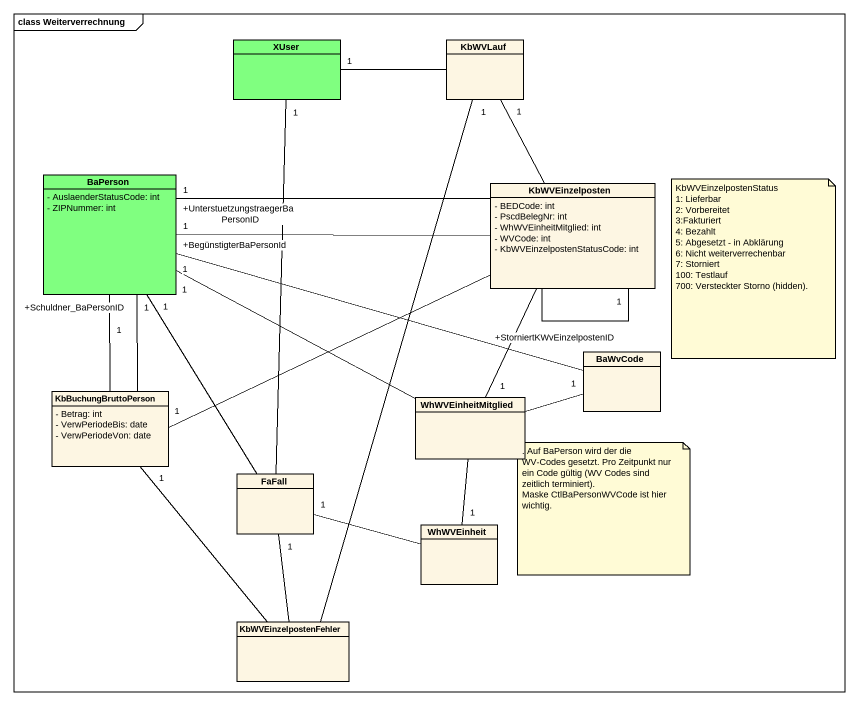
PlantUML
@startuml
mainframe class Weiterverrechnung
hide circle
hide empty members
skinparam classAttributeIconSize 0
class XUser #80FF80
class KbWVLauf
class BaPerson #80FF80 {
  - AuslaenderStatusCode: int
  - ZIPNummer: int
}
class KbWVEinzelposten {
  - BEDCode: int
  - PscdBelegNr: int
  - WhWVEinheitMitglied: int
  - WVCode: int
  - KbWVEinzelpostenStatusCode: int
}
class BaWvCode
class KbBuchungBruttoPerson {
  - Betrag: int
  - VerwPeriodeBis: date
  - VerwPeriodeVon: date
}
class WhWVEinheitMitglied
class FaFall
class WhWVEinheit
class KbWVEinzelpostenFehler
KbWVLauf -left- "1" XUser
BaPerson "1" -- FaFall
KbWVEinzelposten -up- "1" KbWVLauf
KbWVEinzelposten -left- "+UnterstuetzungstraegerBaPersonID\n1" BaPerson
KbWVEinzelposten -left- "+BegünstigterBaPersonId\n1" BaPerson
KbWVEinzelposten -- "+StorniertKWvEinzelpostenID\n1" KbWVEinzelposten
KbWVEinzelposten -left- "1" KbBuchungBruttoPerson
KbWVEinzelposten -- "1" WhWVEinheitMitglied
BaWvCode -left- "1" BaPerson
KbBuchungBruttoPerson -up- "+Schuldner_BaPersonID\n1" BaPerson
KbBuchungBruttoPerson -up- "1" BaPerson
WhWVEinheitMitglied -left- "1" BaPerson
WhWVEinheitMitglied -right- "1" BaWvCode
WhWVEinheitMitglied -- "1" WhWVEinheit
FaFall -up- "1" XUser
WhWVEinheit -left- "1" FaFall
KbWVEinzelpostenFehler -up- "1" KbWVLauf
KbWVEinzelpostenFehler -up- "1" KbBuchungBruttoPerson
KbWVEinzelpostenFehler -up- "1" FaFall
note as N1
  KbWVEinzelpostenStatus
  1: Lieferbar
  2: Vorbereitet
  3:Fakturiert
  4: Bezahlt
  5: Abgesetzt - in Abklärung
  6: Nicht weiterverrechenbar
  7: Storniert
  100: Testlauf
  700: Versteckter Storno (hidden).
end note
note as N2
  . Auf BaPerson wird der die WV-Codes gesetzt. Pro Zeitpunkt nur ein Code gültig (WV Codes sind zeitlich terminiert).
  Maske CtlBaPersonWVCode ist hier wichtig.
end note
@enduml
